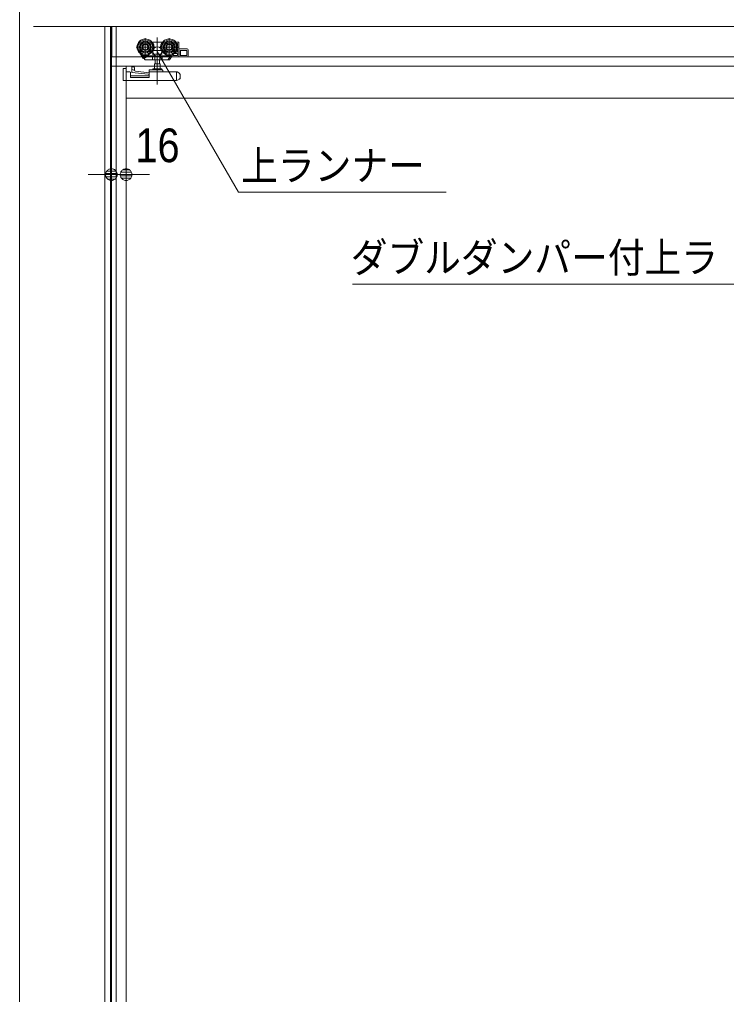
# Model space of a CAD drawing. Units: millimetres, scale not verified. Extents: x -6062 to 6062, y -3045 to 3045.
# Drawn here: x -5788 to -5018, y -702 to 358 of the extents above; entities that cross this region are included whole.
import ezdxf
from ezdxf.enums import TextEntityAlignment as Align

# ---------------------------------------------------------------- set-up
doc = ezdxf.new("R2010")
doc.units = ezdxf.units.MM
doc.header["$LTSCALE"] = 20
for name, color, linetype, lineweight in [('0-1_0', 7, 'Continuous', 9), ('0-2_2寸法-2', 7, 'Continuous', 9), ('0-3_2寸法-3', 7, 'Continuous', 9), ('0-4_3一般', 7, 'Continuous', 9), ('0-5_1図面枠', 7, 'Continuous', 9)]:
    doc.layers.add(name, color=color, linetype=linetype, lineweight=lineweight)
doc.styles.add('ＭＳ ゴシック', font='')
doc.styles.add('ＭＳ Ｐゴシック', font='')
doc.styles.get('ＭＳ ゴシック').set_extended_font_data('MS Gothic')
doc.styles.get('ＭＳ Ｐゴシック').set_extended_font_data('MS PGothic')

# ---------------------------------------------------------------- blocks, each defined once
blk = doc.blocks.new('_Dot')
at = {"layer": '0-1_0'}
for p, q in [((-10, 0), (-20, 0)), ((9.78, 2), (-9.78, 2)), ((7.99, 6), (-7.99, 6)), ((9.16, -3.98), (-9.16, -3.98)), ((6, -7.98), (-6, -7.98))]:
    blk.add_line(p, q, dxfattribs=at)
for points in [[(10, 0), (9.92, 1.25), (9.69, 2.49), (9.3, 3.68), (8.76, 4.82), (8.09, 5.88), (7.29, 6.85), (6.37, 7.71), (5.36, 8.44), (4.26, 9.05), (3.09, 9.51), (1.87, 9.82), (0.63, 9.98), (-0.63, 9.98), (-1.87, 9.82), (-3.09, 9.51), (-4.26, 9.05), (-5.36, 8.44), (-6.37, 7.71), (-7.29, 6.85), (-8.09, 5.88), (-8.76, 4.82), (-9.3, 3.68), (-9.69, 2.49), (-9.92, 1.25), (-10, 0), (0, 0)], [(-10, 0), (-9.92, -1.25), (-9.69, -2.49), (-9.3, -3.68), (-8.76, -4.82), (-8.09, -5.88), (-7.29, -6.85), (-6.37, -7.71), (-5.36, -8.44), (-4.26, -9.05), (-3.09, -9.51), (-1.87, -9.82), (-0.63, -9.98), (0.63, -9.98), (1.87, -9.82), (3.09, -9.51), (4.26, -9.05), (5.36, -8.44), (6.37, -7.71), (7.29, -6.85), (8.09, -5.88), (8.76, -4.82), (9.3, -3.68), (9.69, -2.49), (9.92, -1.25), (10, 0), (0, 0)]]:
    blk.add_lwpolyline(points, close=True, dxfattribs=at)
blk = doc.blocks.new('グループ-37')
at = {"layer": '0-4_3一般'}
for p, q in [((-79696.5, 7000), (19223.5, 7000)), ((-78000, 7000), (-78000, -40000))]:
    blk.add_line(p, q, dxfattribs=at)
blk = doc.blocks.new('グループ-38')
at = {"layer": '0-4_3一般'}
for p, q in [((-77990, 7000), (17350, 7000)), ((-77990, 6340), (-77990, 7000)), ((-77262, 6750), (-77262, 6354)), ((-77119.5, 6662), (-77102, 6662)), ((-77102, 6662), (-76902, 6662)), ((-77102, 6659.3), (-77102, 6662)), ((-77102, 6654.4), (-77102, 6659.3)), ((-77102, 6634.4), (-77102, 6654.4)), ((-77002, 6758.4), (-77002, 5738.4)), ((-76902, 6662), (-76884.5, 6662)), ((-76902, 6662), (-76902, 6659.3)), ((-76902, 6659.3), (-76902, 6654.4)), ((-76902, 6654.4), (-76902, 6634.4)), ((-76742, 6750), (-76742, 6354)), ((-76599.5, 6662), (-76542, 6662)), ((-76580.8, 6632), (-76574, 6632)), ((-76564, 6622), (-76564, 6578.7)), ((-76532, 6352), (-76532, 6652)), ((-77064, 6552), (-77460, 6552)), ((-77367.5, 6406.1), (-77371, 6403.9)), ((-77328.8, 6366.5), (-77345.8, 6392.7)), ((-77074, 6362), (-77320.4, 6362)), ((-77314, 6362), (-77280.8, 6310.9)), ((-77202.2, 6362), (-77280.8, 6310.9)), ((-77111.8, 6452.4), (-77112, 6452.5)), ((-77102, 6398), (-77112, 6398)), ((-77105.9, 6362), (-77105.9, 6282)), ((-77102, 6398), (-77102, 6449.5)), ((-77073.5, 6362), (-77074, 6362)), ((-77058.2, 6372), (-77058.2, 6282)), ((-76945.8, 6282), (-76945.8, 6372)), ((-76945.7, 6371.5), (-76945.8, 6372)), ((-76544, 6552), (-76940, 6552)), ((-76719.3, 6362), (-76930, 6362)), ((-76902, 6449.5), (-76902, 6398)), ((-76898.1, 6362), (-76898.1, 6282)), ((-76892.2, 6452.4), (-76892, 6452.5)), ((-76713.9, 6362), (-76765.8, 6282)), ((-76713.9, 6362), (-76707.4, 6372)), ((-76691.1, 6362), (-76713.9, 6362)), ((-76704.9, 6375.8), (-76707.4, 6372)), ((-76691.1, 6352), (-76691.1, 6362)), ((-76658.2, 6392.7), (-76671.6, 6372)), ((-76671.6, 6372), (-76562, 6372)), ((-76562, 6412), (-76628.9, 6412)), ((-76574, 6442), (-76599.5, 6442)), ((-76564, 6525.2), (-76564, 6452)), ((-76562, 6372), (-76562, 6412)), ((-76352, 6512), (-76512, 6512)), ((-76502, 6482), (-76502, 6372)), ((-76362, 6482), (-76502, 6482)), ((-76502, 6372), (-76362, 6372)), ((-76498.4, 6372), (-76498.4, 6482)), ((-76362, 6372), (-76362, 6482)), ((-76332, 6492), (-76332, 6362)), ((17350, 6340), (-77990, 6340)), ((-77305.6, 6303.3), (-77293, 6311.4)), ((-77281.2, 6311.1), (-77280.8, 6310.9)), ((-77100, 6272), (-77256.6, 6272)), ((-77100.3, 6272), (-77100, 6272)), ((-77055.7, 6272), (-77100, 6272)), ((-76939, 6190), (-77065, 6190)), ((-77065, 6190), (-77065, 6080)), ((-77055.9, 6272.1), (-77055.7, 6272)), ((-77051.5, 6272), (-77051.5, 6190)), ((-76952.5, 6190), (-76952.5, 6272)), ((-76948.1, 6272.1), (-76948.3, 6272)), ((-76939, 6080), (-76939, 6190)), ((-76777.8, 6272), (-76904, 6272)), ((-76903.7, 6272), (-76904, 6272)), ((-76777.8, 6272), (-76772.3, 6272)), ((-76772.3, 6272), (-76765.8, 6282)), ((-76742, 6272), (-76772.3, 6272)), ((-76691.1, 6342), (-76733.6, 6276.5)), ((-76681.1, 6342), (-76703, 6342)), ((-76532, 6342), (-76352, 6342)), ((-77744, 6084), (-77742, 6084)), ((-77744, 6074), (-77744, 6084)), ((-77744, 6074), (-77744, 5860)), ((-77742, 6086), (-77682, 6086)), ((-77742, 5826), (-77742, 6086)), ((-77680, -39740), (-77680, 6140)), ((-77582, 5888), (-77582, 5996)), ((-77558, 6122.8), (-77558, 6124.4)), ((-77558, 6124.4), (-77558, 6124.4)), ((-77558, 6116), (-77558, 6122.8)), ((-77558, 6062.3), (-77558, 6116)), ((-77558, 6062.3), (-77528, 6059.1)), ((-77558, 6002), (-77558, 6062.3)), ((-77199.9, 5963.7), (-77558, 6002)), ((-77518, 6124.7), (-77557.6, 6124.7)), ((-77528, 6059.1), (-77478, 6027.6)), ((-77517.6, 6124.7), (-77518, 6124.7)), ((-77505.4, 6118.6), (-77505.7, 6119.2)), ((-77498, 6092), (-77498, 6040.2)), ((-77478, 6027.6), (-77182, 5996)), ((-77182, 6026), (-77182, 6046)), ((-77182, 6026), (-77182, 6006)), ((-77182, 5888), (-77182, 6006)), ((-77172, 6056), (-77055.3, 6056)), ((-77172, 6016), (-76583.8, 6016)), ((-77090, 6080), (-76914, 6080)), ((-76948.7, 6056), (-77055.3, 6056)), ((-76948.7, 6056), (-76892, 6056)), ((-76882, 6046), (-76882, 6026)), ((-76582, 6006.3), (-76582, 6006)), ((-76582, 6006), (-76582, 5826)), ((-76580.3, 6015.3), (-76572.5, 6012.4)), ((-76562.6, 6008.7), (-76572.5, 6012.4)), ((-76562.6, 6008.7), (-76553.9, 6005.4)), ((-77742, 5826), (-76582, 5826)), ((-77182, 5926), (-77582, 5926)), ((-77182, 5888), (-77582, 5888)), ((-76582, 5826), (-76562.6, 5833.3)), ((-76527.4, 5846.5), (-76562.6, 5833.3)), ((-76502, 5860), (-76527.4, 5860)), ((-76527.4, 5860), (-76527.4, 5846.5)), ((-76502, 5930.5), (-76502, 5860)), ((-77680, 5440), (-54320, 5440))]:
    blk.add_line(p, q, dxfattribs=at)
for points in [[(-77305.6, 6303.3), (-77355.5, 6380.1), (-77371, 6403.9)], [(-77273.3, 6281.1), (-77291.7, 6309.4), (-77328.8, 6366.5)], [(-77102, 6449.5), (-77102.3, 6449.6), (-77102.5, 6449.7), (-77102.8, 6449.7), (-77103, 6449.8), (-77103.3, 6449.9), (-77103.5, 6449.9), (-77103.8, 6450), (-77104, 6450.1), (-77104.3, 6450.2), (-77104.5, 6450.2), (-77104.8, 6450.3), (-77105, 6450.4), (-77105.3, 6450.5), (-77105.5, 6450.5), (-77105.8, 6450.6), (-77106, 6450.7), (-77106.3, 6450.8), (-77106.5, 6450.8), (-77106.8, 6450.9), (-77107, 6451), (-77107.3, 6451.1), (-77107.5, 6451.1), (-77107.8, 6451.2), (-77108, 6451.3), (-77108.3, 6451.4), (-77108.5, 6451.4), (-77108.8, 6451.5), (-77109, 6451.6), (-77109.3, 6451.7), (-77109.5, 6451.7), (-77109.8, 6451.8), (-77110, 6451.9), (-77110.3, 6452), (-77110.5, 6452), (-77110.8, 6452.1), (-77111, 6452.2), (-77111.3, 6452.3), (-77111.5, 6452.3), (-77111.8, 6452.4)], [(-76892, 6398), (-76902, 6398), (-77102, 6398)], [(-77058.2, 6372), (-77058.3, 6371.5), (-77058.4, 6371), (-77058.5, 6370.5), (-77058.6, 6370.1), (-77058.8, 6369.6), (-77058.9, 6369.2), (-77059.1, 6368.8), (-77059.3, 6368.4), (-77059.6, 6368), (-77059.8, 6367.6), (-77060.1, 6367.2), (-77060.4, 6366.9), (-77060.8, 6366.5), (-77061.1, 6366.2), (-77061.5, 6365.9), (-77061.9, 6365.6), (-77062.4, 6365.3), (-77062.8, 6365), (-77063.3, 6364.8), (-77063.8, 6364.5), (-77064.3, 6364.3), (-77064.8, 6364.1), (-77065.3, 6363.9), (-77065.9, 6363.7), (-77066.4, 6363.5), (-77066.9, 6363.3), (-77067.4, 6363.1), (-77067.9, 6363), (-77068.4, 6362.8), (-77068.9, 6362.7), (-77069.4, 6362.6), (-77069.9, 6362.5), (-77070.4, 6362.4), (-77071, 6362.3), (-77071.5, 6362.2), (-77072, 6362.1), (-77072.5, 6362.1), (-77073, 6362), (-77073.5, 6362)], [(-76930, 6362), (-76930.5, 6362), (-76931, 6362), (-76931.5, 6362.1), (-76932, 6362.1), (-76932.5, 6362.2), (-76933, 6362.3), (-76933.6, 6362.4), (-76934.1, 6362.5), (-76934.6, 6362.6), (-76935.1, 6362.7), (-76935.6, 6362.8), (-76936.1, 6363), (-76936.6, 6363.1), (-76937.1, 6363.3), (-76937.6, 6363.5), (-76938.1, 6363.7), (-76938.7, 6363.9), (-76939.2, 6364.1), (-76939.7, 6364.3), (-76940.2, 6364.5), (-76940.7, 6364.8), (-76941.2, 6365), (-76941.6, 6365.3), (-76942.1, 6365.6), (-76942.5, 6365.9), (-76942.9, 6366.2), (-76943.2, 6366.5), (-76943.6, 6366.9), (-76943.9, 6367.2), (-76944.2, 6367.6), (-76944.4, 6368), (-76944.7, 6368.4), (-76944.9, 6368.8), (-76945.1, 6369.2), (-76945.2, 6369.6), (-76945.4, 6370.1), (-76945.5, 6370.5), (-76945.6, 6371), (-76945.7, 6371.5)], [(-76902, 6449.5), (-76901.7, 6449.6), (-76901.5, 6449.7), (-76901.2, 6449.7), (-76901, 6449.8), (-76900.7, 6449.9), (-76900.5, 6449.9), (-76900.2, 6450), (-76900, 6450.1), (-76899.7, 6450.2), (-76899.5, 6450.2), (-76899.2, 6450.3), (-76899, 6450.4), (-76898.7, 6450.5), (-76898.5, 6450.5), (-76898.2, 6450.6), (-76898, 6450.7), (-76897.7, 6450.8), (-76897.5, 6450.8), (-76897.2, 6450.9), (-76897, 6451), (-76896.7, 6451.1), (-76896.5, 6451.1), (-76896.2, 6451.2), (-76896, 6451.3), (-76895.7, 6451.4), (-76895.5, 6451.4), (-76895.2, 6451.5), (-76895, 6451.6), (-76894.7, 6451.7), (-76894.5, 6451.7), (-76894.2, 6451.8), (-76894, 6451.9), (-76893.7, 6452), (-76893.5, 6452), (-76893.2, 6452.1), (-76893, 6452.2), (-76892.7, 6452.3), (-76892.5, 6452.3), (-76892.2, 6452.4)], [(-77291.7, 6309.4), (-77291.9, 6309.7), (-77292, 6310), (-77292.1, 6310.2), (-77292.2, 6310.5), (-77292.2, 6310.7), (-77292.2, 6311), (-77292.2, 6311.2), (-77292.2, 6311.4), (-77292.1, 6311.5), (-77292, 6311.7), (-77291.8, 6311.8), (-77291.6, 6312), (-77291.4, 6312.1), (-77291.1, 6312.2), (-77290.8, 6312.2), (-77290.5, 6312.3), (-77290.2, 6312.3), (-77289.8, 6312.4), (-77289.4, 6312.4), (-77288.9, 6312.4), (-77288.5, 6312.3), (-77288, 6312.3), (-77287.5, 6312.3), (-77287.1, 6312.2), (-77286.7, 6312.2), (-77286.2, 6312.1), (-77285.8, 6312.1), (-77285.4, 6312), (-77285, 6312), (-77284.6, 6311.9), (-77284.2, 6311.8), (-77283.8, 6311.8), (-77283.4, 6311.7), (-77283, 6311.6), (-77282.6, 6311.5), (-77282.2, 6311.4), (-77281.9, 6311.3), (-77281.5, 6311.2), (-77281.2, 6311.1)], [(-77105.9, 6282), (-77105.9, 6281.7), (-77105.9, 6281.3), (-77105.8, 6281), (-77105.8, 6280.7), (-77105.7, 6280.4), (-77105.7, 6280.1), (-77105.6, 6279.8), (-77105.6, 6279.4), (-77105.5, 6279.1), (-77105.4, 6278.8), (-77105.4, 6278.5), (-77105.3, 6278.2), (-77105.2, 6277.9), (-77105.1, 6277.6), (-77105, 6277.3), (-77104.9, 6276.9), (-77104.8, 6276.6), (-77104.7, 6276.3), (-77104.6, 6276), (-77104.4, 6275.7), (-77104.3, 6275.4), (-77104.2, 6275.1), (-77104, 6274.8), (-77103.8, 6274.6), (-77103.7, 6274.3), (-77103.5, 6274.1), (-77103.3, 6273.8), (-77103.1, 6273.6), (-77102.9, 6273.4), (-77102.7, 6273.2), (-77102.5, 6273), (-77102.2, 6272.9), (-77102, 6272.7), (-77101.7, 6272.6), (-77101.5, 6272.4), (-77101.2, 6272.3), (-77100.9, 6272.2), (-77100.6, 6272.1), (-77100.3, 6272)], [(-77058.2, 6282), (-77058.2, 6281.7), (-77058.2, 6281.4), (-77058.2, 6281.2), (-77058.2, 6280.9), (-77058.2, 6280.6), (-77058.2, 6280.3), (-77058.2, 6280.1), (-77058.2, 6279.8), (-77058.2, 6279.5), (-77058.2, 6279.2), (-77058.2, 6278.9), (-77058.2, 6278.7), (-77058.2, 6278.4), (-77058.2, 6278.1), (-77058.1, 6277.8), (-77058.1, 6277.5), (-77058.1, 6277.2), (-77058.1, 6276.9), (-77058.1, 6276.7), (-77058.1, 6276.4), (-77058.1, 6276.1), (-77058.1, 6275.8), (-77058, 6275.5), (-77058, 6275.3), (-77057.9, 6275), (-77057.9, 6274.7), (-77057.8, 6274.5), (-77057.7, 6274.3), (-77057.6, 6274), (-77057.5, 6273.8), (-77057.3, 6273.6), (-77057.2, 6273.4), (-77057, 6273.2), (-77056.9, 6273), (-77056.7, 6272.8), (-77056.5, 6272.6), (-77056.3, 6272.4), (-77056.1, 6272.3), (-77055.9, 6272.1)], [(-76904, 6272), (-76948.3, 6272), (-77055.7, 6272)], [(-76945.8, 6282), (-76945.8, 6281.7), (-76945.8, 6281.4), (-76945.8, 6281.2), (-76945.8, 6280.9), (-76945.8, 6280.6), (-76945.8, 6280.3), (-76945.8, 6280.1), (-76945.8, 6279.8), (-76945.8, 6279.5), (-76945.8, 6279.2), (-76945.8, 6278.9), (-76945.8, 6278.7), (-76945.8, 6278.4), (-76945.8, 6278.1), (-76945.9, 6277.8), (-76945.9, 6277.5), (-76945.9, 6277.2), (-76945.9, 6276.9), (-76945.9, 6276.7), (-76945.9, 6276.4), (-76945.9, 6276.1), (-76945.9, 6275.8), (-76946, 6275.5), (-76946, 6275.3), (-76946.1, 6275), (-76946.1, 6274.7), (-76946.2, 6274.5), (-76946.3, 6274.3), (-76946.4, 6274), (-76946.5, 6273.8), (-76946.7, 6273.6), (-76946.8, 6273.4), (-76947, 6273.2), (-76947.1, 6273), (-76947.3, 6272.8), (-76947.5, 6272.6), (-76947.7, 6272.4), (-76947.9, 6272.3), (-76948.1, 6272.1)], [(-76898.1, 6282), (-76898.1, 6281.7), (-76898.1, 6281.3), (-76898.2, 6281), (-76898.2, 6280.7), (-76898.3, 6280.4), (-76898.3, 6280.1), (-76898.4, 6279.8), (-76898.4, 6279.4), (-76898.5, 6279.1), (-76898.6, 6278.8), (-76898.6, 6278.5), (-76898.7, 6278.2), (-76898.8, 6277.9), (-76898.9, 6277.6), (-76899, 6277.3), (-76899.1, 6276.9), (-76899.2, 6276.6), (-76899.3, 6276.3), (-76899.4, 6276), (-76899.6, 6275.7), (-76899.7, 6275.4), (-76899.8, 6275.1), (-76900, 6274.8), (-76900.2, 6274.6), (-76900.3, 6274.3), (-76900.5, 6274.1), (-76900.7, 6273.8), (-76900.9, 6273.6), (-76901.1, 6273.4), (-76901.3, 6273.2), (-76901.5, 6273), (-76901.8, 6272.9), (-76902, 6272.7), (-76902.3, 6272.6), (-76902.5, 6272.4), (-76902.8, 6272.3), (-76903.1, 6272.2), (-76903.4, 6272.1), (-76903.7, 6272)], [(-76532, 6352), (-76532, 6342), (-76681.1, 6342)], [(-78000, -39740), (-78000, 6140), (-54000, 6140)], [(-77602, 6016), (-77682, 6016), (-77682, 6086)], [(-77557.6, 6124.7), (-77557.7, 6124.7), (-77557.7, 6124.7), (-77557.7, 6124.7), (-77557.7, 6124.7), (-77557.7, 6124.7), (-77557.7, 6124.7), (-77557.7, 6124.7), (-77557.7, 6124.7), (-77557.8, 6124.7), (-77557.8, 6124.7), (-77557.8, 6124.7), (-77557.8, 6124.6), (-77557.8, 6124.6), (-77557.8, 6124.6), (-77557.8, 6124.6), (-77557.8, 6124.6), (-77557.8, 6124.6), (-77557.9, 6124.6), (-77557.9, 6124.6), (-77557.9, 6124.6), (-77557.9, 6124.6), (-77557.9, 6124.6), (-77557.9, 6124.6), (-77557.9, 6124.6), (-77557.9, 6124.6), (-77557.9, 6124.5), (-77557.9, 6124.5), (-77557.9, 6124.5), (-77558, 6124.5), (-77558, 6124.5), (-77558, 6124.5), (-77558, 6124.5), (-77558, 6124.5), (-77558, 6124.5), (-77558, 6124.4), (-77558, 6124.4), (-77558, 6124.4), (-77558, 6124.4), (-77558, 6124.4)], [(-77505.8, 6119.2), (-77505.9, 6119.5), (-77506.1, 6119.8), (-77506.3, 6120.1), (-77506.5, 6120.4), (-77506.7, 6120.6), (-77506.9, 6120.9), (-77507.1, 6121.1), (-77507.3, 6121.4), (-77507.6, 6121.6), (-77507.8, 6121.8), (-77508.1, 6122), (-77508.3, 6122.2), (-77508.6, 6122.4), (-77508.9, 6122.6), (-77509.2, 6122.8), (-77509.5, 6122.9), (-77509.9, 6123.1), (-77510.2, 6123.2), (-77510.5, 6123.3), (-77510.9, 6123.4), (-77511.3, 6123.5), (-77511.6, 6123.6), (-77512, 6123.7), (-77512.3, 6123.8), (-77512.7, 6123.9), (-77513, 6124), (-77513.4, 6124.1), (-77513.8, 6124.2), (-77514.1, 6124.2), (-77514.5, 6124.3), (-77514.8, 6124.3), (-77515.2, 6124.4), (-77515.5, 6124.5), (-77515.9, 6124.5), (-77516.2, 6124.5), (-77516.6, 6124.6), (-77516.9, 6124.6), (-77517.3, 6124.6), (-77517.6, 6124.7)], [(-77498.1, 6092.1), (-77498.1, 6092.8), (-77498.2, 6093.5), (-77498.2, 6094.2), (-77498.2, 6094.9), (-77498.3, 6095.6), (-77498.3, 6096.3), (-77498.4, 6097), (-77498.4, 6097.8), (-77498.5, 6098.5), (-77498.6, 6099.2), (-77498.7, 6099.9), (-77498.8, 6100.6), (-77499, 6101.3), (-77499.1, 6102), (-77499.3, 6102.7), (-77499.4, 6103.4), (-77499.6, 6104), (-77499.8, 6104.7), (-77499.9, 6105.4), (-77500.1, 6106.1), (-77500.3, 6106.8), (-77500.6, 6107.5), (-77500.8, 6108.2), (-77501, 6108.9), (-77501.3, 6109.5), (-77501.5, 6110.2), (-77501.7, 6110.9), (-77502, 6111.5), (-77502.3, 6112.2), (-77502.6, 6112.8), (-77502.8, 6113.5), (-77503.1, 6114.1), (-77503.4, 6114.8), (-77503.7, 6115.4), (-77504.1, 6116.1), (-77504.4, 6116.7), (-77504.7, 6117.3), (-77505, 6118), (-77505.4, 6118.6)], [(-76572.5, 6012.4), (-76572.8, 6012.3), (-76573.1, 6012.2), (-76573.4, 6012.1), (-76573.7, 6012), (-76574, 6012), (-76574.3, 6011.8), (-76574.6, 6011.7), (-76574.9, 6011.6), (-76575.2, 6011.5), (-76575.5, 6011.4), (-76575.8, 6011.3), (-76576.1, 6011.2), (-76576.4, 6011.1), (-76576.7, 6011), (-76577, 6010.9), (-76577.3, 6010.7), (-76577.6, 6010.6), (-76577.9, 6010.5), (-76578.2, 6010.4), (-76578.5, 6010.2), (-76578.8, 6010.1), (-76579.1, 6010), (-76579.4, 6009.8), (-76579.6, 6009.7), (-76579.9, 6009.5), (-76580.1, 6009.3), (-76580.4, 6009.2), (-76580.6, 6009), (-76580.8, 6008.8), (-76580.9, 6008.5), (-76581.1, 6008.3), (-76581.3, 6008.1), (-76581.4, 6007.9), (-76581.5, 6007.6), (-76581.6, 6007.4), (-76581.7, 6007.1), (-76581.8, 6006.8), (-76581.9, 6006.6), (-76582, 6006.3)], [(-77744, 5860), (-77743.4, 5853.7), (-77742, 5848.8)]]:
    blk.add_lwpolyline(points, dxfattribs=at)
for centre, radius in [((-77262, 6552), 180), ((-77262, 6552), 160), ((-77262, 6552), 130), ((-77262, 6552), 126), ((-77262, 6552), 104), ((-77262, 6552), 74), ((-77262, 6552), 60), ((-76742, 6552), 180), ((-76742, 6552), 160), ((-76742, 6552), 130), ((-76742, 6552), 126), ((-76742, 6552), 104), ((-76742, 6552), 74), ((-76742, 6552), 60)]:
    blk.add_circle(centre, radius, dxfattribs=at)
for centre, radius, start, end in [((-77262, 6552), 190, 327.3631, 32.6369), ((-76742, 6552), 190, 147.3631, 212.6369), ((-76574, 6622), 10, 0, 90), ((-76542, 6652), 10, 0, 90), ((-77320.4, 6372), 10, 213, 270), ((-76719.3, 6372), 10, 270, 327), ((-76584, 6462), 20, 270, 0), ((-76574, 6452), 10, 270, 0), ((-76512, 6532), 20, 180, 270), ((-76352, 6492), 20, 0, 90), ((-76352, 6362), 20, 270, 0), ((-77256.6, 6292), 20, 213, 270), ((-76777.8, 6282), 10, 270, 327), ((-76742, 6282), 10, 270, 327), ((-76681.1, 6352), 10, 180, 270), ((-77602, 5996), 20, 0, 90), ((-77202, 5943.8), 20, 0, 83.89836), ((-77172, 6046), 10, 90, 180), ((-77172, 6006), 10, 90, 180), ((-77090, 6068), 12, 90, 180), ((-77090, 6068), 12, 180, 270), ((-76914, 6068), 12, 0, 90), ((-76914, 6068), 12, 270, 0), ((-76892, 6046), 10, 0, 90), ((-76872, 6026), 10, 180, 270), ((-76583.8, 6006), 10, 69.44395, 90), ((-76582, 5930.5), 80, 0, 69.44395)]:
    blk.add_arc(centre, radius, start, end, dxfattribs=at)
blk = doc.blocks.new('グループ-39')
at = {"layer": '0-4_3一般'}
for name in ['グループ-37', 'グループ-38']:
    blk.add_blockref(name, (0, 0), dxfattribs=at)
blk = doc.blocks.new('グループ-52')
at = {"layer": '0-4_3一般'}
blk.add_line((-78020, -40000), (-78020, 7000), dxfattribs=at)
blk.add_lwpolyline([(-78140, 7000), (-77900, 7000), (-77900, -40000), (-78140, -40000)], close=True, dxfattribs=at)
blk = doc.blocks.new('グループ-96')
at = {"layer": '0-5_1図面枠'}
blk.add_lwpolyline([(-80000, 55400), (80000, 55400), (80000, -55400), (-80000, -55400)], close=True, dxfattribs=at)
blk = doc.blocks.new('図面枠')
at = {"layer": '0-5_1図面枠'}
blk.add_blockref('グループ-96', (0, 0), dxfattribs=at)

msp = doc.modelspace()

# ---------------------------------------------------------------- linework, layer by layer
at = {"layer": '0-2_2寸法-2'}
for p, q in [((-5687.5, 209), (-5687.3, 209)), ((-5671.5, 208), (-5671.5, 209)), ((-5700.21, 189), (-5712.92, 189)), ((-5687.5, 189), (-5671.5, 189)), ((-5658.79, 189), (-5646.08, 189))]:
    msp.add_line(p, q, dxfattribs=at)
at = {"layer": '0-3_2寸法-3'}
for p, q in [((-5632.71, 323.83), (-5642.49, 323.83)), ((-5633.6, 319.83), (-5641.6, 319.83)), ((-5637.43, 327.83), (-5637.77, 327.83)), ((-5637.43, 327.83), (-5637.77, 327.83))]:
    msp.add_line(p, q, dxfattribs=at)
for points in [[(-5323.44, 170), (-5549.36, 170), (-5637.6, 322.84)], [(-5425.06, 70), (-4826.22, 70), (-4679.98, 323.3)]]:
    msp.add_lwpolyline(points, dxfattribs=at)
msp.add_circle((-5637.6, 322.84), 5.01, dxfattribs=at)
msp.add_circle((-5637.6, 322.84), 5.01, dxfattribs=at)

# ---------------------------------------------------------------- block references
at = {"layer": '0-2_2寸法-2', "xscale": 0.6356201, "yscale": 0.6356201}
msp.add_blockref('_Dot', (-5687.5, 189), dxfattribs=at)
at = {"layer": '0-2_2寸法-2', "xscale": 0.6356201, "yscale": 0.6356201, "rotation": 180}
msp.add_blockref('_Dot', (-5671.5, 189), dxfattribs=at)
at = {"layer": '0-4_3一般', "xscale": 0.05, "yscale": 0.05}
for name in ['グループ-39', 'グループ-52']:
    msp.add_blockref(name, (-1787.5, 0), dxfattribs=at)
at = {"layer": '0-5_1図面枠', "xscale": 0.05, "yscale": 0.05}
msp.add_blockref('図面枠', (-1787.5, 0), dxfattribs=at)

# ---------------------------------------------------------------- texts
at = {"layer": '0-2_2寸法-2', "style": 'ＭＳ Ｐゴシック', "width": 0.9}
msp.add_text('16', height=36.66, dxfattribs=at).set_placement((-5661.33, 191.48), align=Align.BOTTOM_LEFT)
at = {"layer": '0-3_2寸法-3', "style": 'ＭＳ ゴシック', "width": 0.9}
for s, p in [('上ランナー', (-5546.33, 172.77)), ('ダブルダンパー付上ラ', (-5427.16, 72.77))]:
    msp.add_text(s, height=32.55, dxfattribs=at).set_placement(p, align=Align.BOTTOM_LEFT)

doc.saveas('drawing.dxf')
